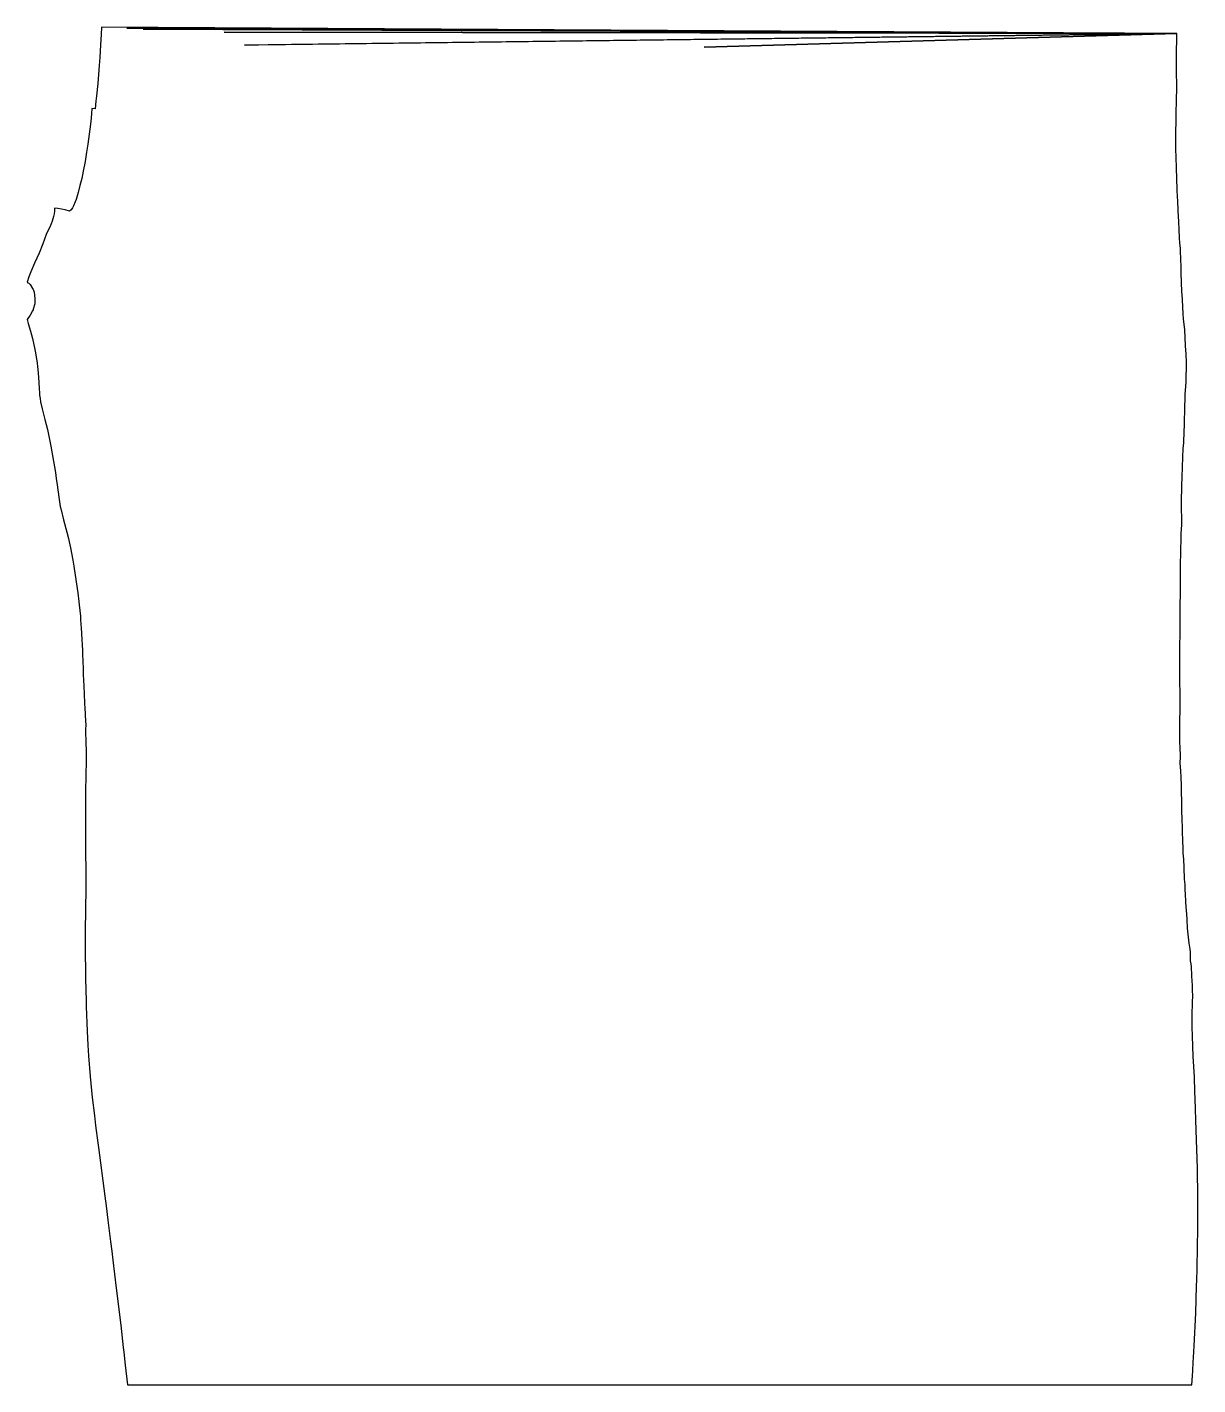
# Model space of a CAD drawing. Extents: x 0 to 159, y 0 to 184.
import ezdxf

# ---------------------------------------------------------------- set-up
doc = ezdxf.new("R2010")
doc.units = 0
doc.layers.add('1_3000', color=7, linetype='CONTINUOUS')

msp = doc.modelspace()

# ---------------------------------------------------------------- linework, layer by layer
at = {"layer": '1_3000', "color": 5}
for points in [[(9.776, 35.203), (10.068, 32.856), (10.166, 32.196), (11.017, 25.624), (11.098, 24.938), (11.188, 24.292), (11.429, 22.373), (11.782, 19.442), (11.952, 18.159), (12.1, 16.908), (12.578, 13.11), (13.175, 8.118), (13.527, 5.073), (13.593, 4.428), (13.799, 2.673), (14.092, 0.006), (158.53401, 0.006), (158.606, 1.238), (158.658, 1.952), (158.716, 3.05), (158.80801, 4.498), (158.839, 5.315), (159.048, 9.735), (159.17001, 13.46), (159.186, 14.222), (159.235, 15.76), (159.28201, 18.842), (159.328, 21.094), (159.32401, 22.349), (159.33, 23.127), (159.315, 25.771), (159.26601, 28.99), (159.26601, 29.378), (159.119, 34.546), (158.97301, 38.835), (158.93001, 39.772), (158.85501, 41.794), (158.714, 44.576), (158.59601, 47.362), (158.55602, 48.548), (158.55801, 50.096), (158.62201, 51.998), (158.62801, 52.746), (158.62201, 53.548), (158.59801, 54.287), (158.57201, 54.736), (158.50401, 55.544), (158.45601, 56.73), (158.408, 57.14), (158.33, 57.562), (158.33, 58.334), (158.31601, 58.728), (158.276, 59.13), (158.17401, 59.948), (158.104, 60.364), (158.048, 60.772), (158.022, 61.168), (157.97801, 61.572), (157.94801, 61.968), (157.899, 63.163), (157.84401, 63.932), (157.798, 64.334), (157.692, 65.522), (157.65201, 66.686), (157.61601, 67.084), (157.621, 67.484), (157.597, 67.897), (157.53801, 68.64001), (157.457, 70.217), (157.42001, 71.35201), (157.37801, 71.746), (157.354, 72.134), (157.34601, 72.51801), (157.32301, 72.925), (157.3, 73.674), (157.22801, 75.216), (157.18401, 77.132), (157.158, 77.51801), (157.18001, 78.274), (157.16, 79.038), (157.14301, 79.44601), (157.09401, 80.19601), (157.10201, 81.332), (157.06201, 82.48), (157.02301, 83.26801), (156.95201, 84.396), (156.968, 85.172), (156.925, 86.65601), (156.90001, 87.05601), (156.873, 87.83801), (156.86601, 88.578), (156.908, 89.33401), (156.90201, 90.47201), (156.94, 91.228), (156.944, 92.006), (156.93401, 92.746), (156.938, 93.506), (156.90201, 95.78201), (156.86601, 97.298), (156.90601, 98.05801), (156.89001, 98.816), (156.90201, 100.71201), (156.91, 101.492), (156.94601, 102.992), (156.95201, 104.172), (156.944, 104.91), (156.95201, 105.27), (156.96201, 107.94801), (156.996, 109.83201), (156.98801, 110.952), (156.994, 111.732), (157.01901, 112.55601), (157.048, 115.54401), (157.15001, 116.714), (157.16801, 117.09601), (157.16801, 117.478), (157.145, 117.87401), (157.11801, 118.604), (157.134, 119.75201), (157.13, 120.53201), (157.14201, 121.27601), (157.18001, 122.05201), (157.20001, 123.2), (157.298, 125.90401), (157.35001, 127.06801), (157.41801, 127.85801), (157.42601, 128.244), (157.472, 129.028), (157.468, 129.408), (157.51201, 130.192), (157.522, 130.96201), (157.56801, 132.12801), (157.62801, 134.45401), (157.72501, 136.01601), (157.76601, 137.21001), (157.804, 137.612), (157.804, 138.76201), (157.746, 139.882), (157.664, 140.98401), (157.54401, 143.21001), (157.39001, 144.64201), (157.326, 145.36401), (157.22601, 147.24301), (157.18201, 147.936), (157.17601, 148.31201), (157.08, 150.908), (157.07001, 151.66), (157.00201, 152.75201), (157.00801, 153.134), (156.994, 153.50401), (156.96001, 153.858), (156.95601, 154.23401), (156.884, 154.94), (156.85001, 155.67201), (156.77901, 156.77301), (156.744, 157.86201), (156.65401, 159.29601), (156.59401, 160.76401), (156.58601, 161.136), (156.53101, 162.23801), (156.412, 165.134), (156.382, 166.61401), (156.34201, 167.70601), (156.35001, 168.468), (156.34401, 169.59201), (156.37201, 171.88), (156.40201, 172.66), (156.42001, 174.188), (156.45401, 174.97801), (156.46201, 175.36401), (156.46001, 176.886), (156.45001, 177.593), (156.45201, 181.40501), (156.48201, 182.17401), (156.47601, 182.563), (156.49001, 183.37401), (10.57, 184.246), (10.514, 183.26801), (10.458, 181.858), (10.326, 180.11201), (10.264, 179.03601), (10.056, 176.60001), (9.872, 174.93501), (9.812, 174.188), (9.694, 173.16602), (9.282, 173.20401), (9.234, 172.48201), (9.133, 171.457), (9.004, 170.41), (8.904, 169.73801), (8.719, 168.35301), (8.555, 167.29401), (8.34, 166.00301), (8.094, 164.70601), (7.886, 163.73001), (7.652, 162.76801), (7.399, 161.78601), (7.123, 160.847), (7.014, 160.54401), (6.788, 159.98601), (6.652, 159.71001), (6.476, 159.46201), (6.248, 159.26401), (5.648, 159.44801), (5.13, 159.56001), (4.658, 159.62801), (4.216, 159.67001), (4.192, 159.28201), (4.144, 158.91801), (4.076, 158.57001), (3.988, 158.23601), (3.88, 157.92001), (3.744, 157.57201), (3.5, 157.00801), (3.212, 156.42401), (3.082, 156.11801), (2.614, 154.83601), (2.104, 153.56601), (1.494, 152.20401), (0.992, 151.026), (0.732, 150.36401), (0.49, 149.636), (0.638, 149.565), (0.711, 149.51701), (0.902, 149.32901), (1.229, 148.76601), (1.318, 148.64201), (1.35, 148.567), (1.432, 148.28401), (1.502, 147.858), (1.537, 147.37901), (1.54, 146.92401), (1.508, 146.694), (1.319, 145.983), (1.282, 145.87901), (1.21, 145.73001), (0.902, 145.16), (0.485, 144.578), (0.626, 144.04601), (0.92, 143.01201), (1.192, 141.998), (1.544, 140.52), (1.638, 140.04201), (1.852, 138.658), (1.906, 138.21001), (1.982, 137.328), (2.054, 136.03401), (2.126, 135.158), (2.151, 134.63501), (2.178, 134.29601), (2.23, 133.85001), (2.306, 133.39801), (2.512, 132.46201), (2.904, 131.026), (3.24, 129.62801), (3.692, 127.37401), (4.31, 123.815), (4.436, 122.99801), (4.542, 122.148), (4.776, 120.44801), (4.986, 119.20601), (5.084, 118.73401), (5.415, 117.39301), (5.853, 115.73601), (6.08, 114.844), (6.166, 114.426), (6.37, 113.58), (6.696, 111.926), (6.822, 111.11001), (6.99, 109.898), (7.354, 107.48601), (7.4, 107.08801), (7.432, 106.69401), (7.531, 105.87501), (7.637, 105.08501), (7.718, 104.3), (7.744, 103.93201), (7.77, 103.15401), (7.792, 102.76401), (7.855, 101.914), (7.997, 99.67901), (8.006, 99.201), (8.044, 98.11001), (8.087, 97.313), (8.106, 96.18001), (8.134, 95.79601), (8.182, 94.64001), (8.199, 93.89201), (8.255, 92.354), (8.294, 91.93001), (8.417, 90.01801), (8.428, 89.634), (8.414, 88.888), (8.46, 86.97601), (8.496, 86.21201), (8.492, 85.021), (8.454, 82.374), (8.4, 80.83), (8.416, 80.45), (8.418, 80.066), (8.392, 79.29401), (8.408, 76.998), (8.384, 76.222), (8.41, 75.464), (8.41, 73.908), (8.422, 73.164), (8.4, 71.60001), (8.438, 70.484), (8.446, 68.912), (8.438, 67.375), (8.378, 61.638), (8.334, 60.082), (8.336, 59.316), (8.362, 58.558), (8.36, 58.154), (8.382, 56.652), (8.402, 55.896), (8.402, 55.108), (8.427, 53.629), (8.476, 52.106), (8.492, 51.348), (8.619, 48.009), (8.718, 46.102), (8.811, 44.641), (9.052, 41.837), (9.32, 39.012), (9.604, 36.563), (9.776, 35.203)], [(149.37401, 183.41101), (21.296, 184.08202), (14.18, 184.12001), (14.014, 184.12801), (149.37401, 183.41101)], [(23.304, 183.94402), (16.294, 183.97401), (16.239, 183.98201), (156.49001, 183.37401), (23.304, 183.94402)], [(22.286, 184.02802), (83.356, 183.73201), (22.286, 184.02802)], [(27.202, 183.57501), (156.49001, 183.37401), (27.202, 183.57501)], [(36.345, 181.89001), (30.022, 181.81201), (29.982, 181.82001), (31.889, 181.84401), (156.49001, 183.37401), (36.345, 181.89001)], [(92.367, 181.53201), (156.49001, 183.37401), (92.367, 181.53201)]]:
    msp.add_lwpolyline(points, dxfattribs=at)

doc.saveas('drawing.dxf')
